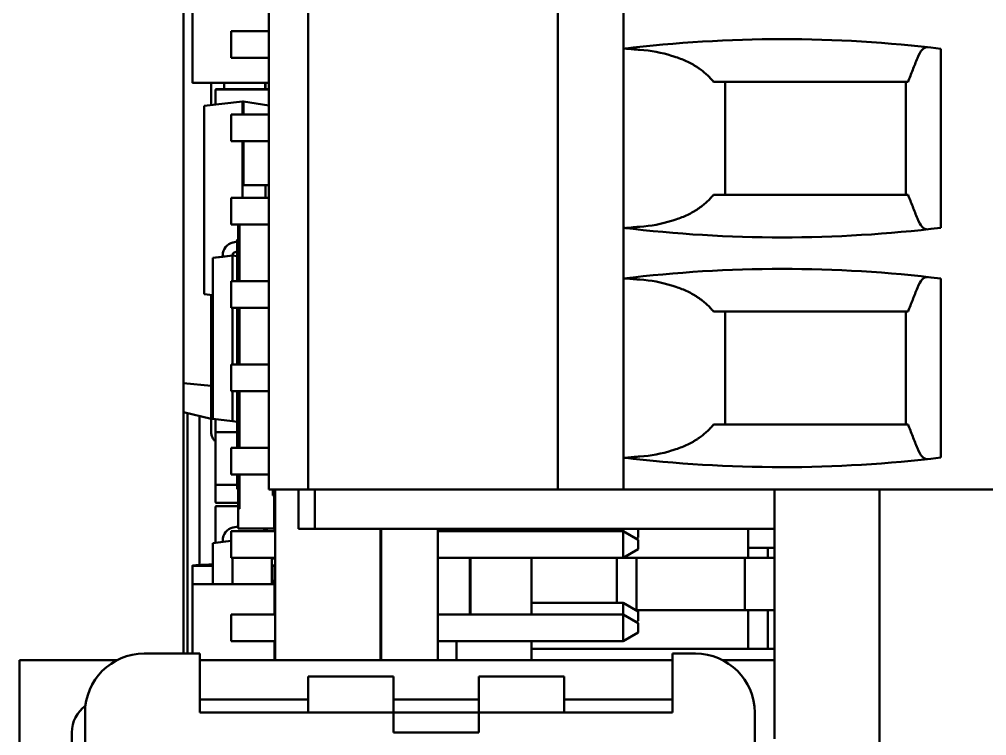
# Model space of a CAD drawing. Header units: millimetres. Extents: x 3137 to 5094, y 789 to 1822.
# Drawn here: x 3573.44 to 3588.18, y 1535.26 to 1546.17 of the extents above; entities that cross this region are included whole.
import ezdxf

# ---------------------------------------------------------------- set-up
doc = ezdxf.new("R2010")
doc.units = ezdxf.units.MM
doc.header["$LTSCALE"] = 1.8
doc.layers.add('외형선(ISO)', color=7, linetype='Continuous', lineweight=50)

msp = doc.modelspace()

# ---------------------------------------------------------------- linework, layer by layer
at = {"layer": '외형선(ISO)'}
for p, q in [((3577.242, 1539.011), (3577.242, 1553.211)), ((3577.842, 1539.011), (3577.842, 1553.211)), ((3581.642, 1539.011), (3581.642, 1553.211)), ((3582.642, 1553.211), (3582.642, 1539.011)), ((3575.942, 1553.011), (3575.942, 1536.511)), ((3576.077, 1546.451), (3576.077, 1545.211)), ((3577.242, 1545.995), (3576.668, 1545.995)), ((3576.668, 1545.995), (3577.242, 1545.995)), ((3576.668, 1545.995), (3576.668, 1545.588)), ((3576.668, 1545.995), (3576.668, 1545.995)), ((3576.668, 1545.995), (3577.242, 1545.995)), ((3577.242, 1545.995), (3576.668, 1545.995)), ((3576.668, 1545.995), (3576.668, 1545.995)), ((3576.668, 1545.995), (3576.668, 1545.995)), ((3587.477, 1545.724), (3587.477, 1542.997)), ((3577.242, 1545.588), (3576.668, 1545.588)), ((3577.242, 1545.206), (3576.082, 1545.206)), ((3576.363, 1545.206), (3576.363, 1544.867)), ((3576.563, 1545.206), (3576.563, 1545.107)), ((3577.188, 1545.206), (3577.188, 1545.107)), ((3577.19, 1545.107), (3577.19, 1545.206)), ((3584.192, 1543.501), (3584.192, 1545.221)), ((3586.942, 1543.501), (3586.942, 1545.221)), ((3576.427, 1545.091), (3576.427, 1545.09)), ((3576.427, 1544.874), (3576.427, 1545.09)), ((3577.242, 1545.107), (3576.443, 1545.107)), ((3576.443, 1545.107), (3576.443, 1545.107)), ((3577.242, 1545.107), (3576.443, 1545.107)), ((3576.443, 1545.106), (3577.242, 1545.106)), ((3576.443, 1545.106), (3576.443, 1545.106)), ((3576.259, 1544.856), (3576.843, 1544.92)), ((3576.843, 1544.92), (3576.259, 1544.856)), ((3576.856, 1544.92), (3576.843, 1544.92)), ((3576.843, 1544.92), (3576.843, 1544.725)), ((3576.843, 1544.92), (3576.856, 1544.92)), ((3576.843, 1544.92), (3576.843, 1544.92)), ((3576.856, 1544.92), (3577.242, 1544.861)), ((3576.856, 1544.92), (3576.856, 1544.725)), ((3576.856, 1544.92), (3576.856, 1544.92)), ((3577.242, 1544.861), (3576.856, 1544.92)), ((3576.259, 1541.984), (3576.259, 1544.856)), ((3576.259, 1544.856), (3576.259, 1544.856)), ((3577.242, 1544.725), (3576.668, 1544.725)), ((3576.668, 1544.725), (3577.242, 1544.725)), ((3576.668, 1544.725), (3576.668, 1544.318)), ((3576.668, 1544.725), (3576.668, 1544.725)), ((3576.668, 1544.725), (3577.242, 1544.725)), ((3577.242, 1544.725), (3576.668, 1544.725)), ((3576.668, 1544.725), (3576.668, 1544.725)), ((3576.668, 1544.725), (3576.668, 1544.725)), ((3577.242, 1544.318), (3576.668, 1544.318)), ((3576.843, 1544.318), (3576.843, 1543.645)), ((3576.856, 1544.318), (3576.856, 1543.645)), ((3576.856, 1543.645), (3576.843, 1543.645)), ((3576.843, 1543.455), (3576.843, 1543.645)), ((3576.993, 1543.645), (3576.856, 1543.645)), ((3577.242, 1543.645), (3577.189, 1543.645)), ((3577.189, 1543.455), (3577.189, 1543.645)), ((3577.242, 1543.455), (3576.668, 1543.455)), ((3576.668, 1543.455), (3577.242, 1543.455)), ((3576.668, 1543.455), (3576.668, 1543.048)), ((3576.668, 1543.455), (3576.668, 1543.455)), ((3576.668, 1543.455), (3577.242, 1543.455)), ((3577.242, 1543.455), (3576.668, 1543.455)), ((3576.668, 1543.455), (3576.668, 1543.455)), ((3576.668, 1543.455), (3576.668, 1543.455)), ((3577.242, 1543.048), (3576.668, 1543.048)), ((3576.774, 1543.048), (3576.774, 1542.818)), ((3576.794, 1542.818), (3576.794, 1543.048)), ((3576.759, 1542.819), (3576.774, 1542.819)), ((3576.759, 1542.818), (3576.759, 1542.819)), ((3576.794, 1542.818), (3576.759, 1542.818)), ((3576.759, 1542.818), (3576.759, 1542.185)), ((3576.774, 1542.818), (3576.794, 1542.818)), ((3576.794, 1542.185), (3576.794, 1542.818)), ((3576.696, 1542.775), (3576.759, 1542.789)), ((3576.696, 1542.775), (3576.759, 1542.789)), ((3576.696, 1542.775), (3576.759, 1542.789)), ((3576.696, 1542.775), (3576.759, 1542.789)), ((3576.696, 1542.775), (3576.759, 1542.789)), ((3576.696, 1542.775), (3576.759, 1542.789)), ((3576.696, 1542.775), (3576.759, 1542.789)), ((3576.696, 1542.775), (3576.759, 1542.789)), ((3576.389, 1542.538), (3576.689, 1542.575)), ((3576.389, 1542.539), (3576.539, 1542.557)), ((3576.389, 1542.538), (3576.389, 1542.539)), ((3576.389, 1540.086), (3576.389, 1542.538)), ((3576.539, 1542.579), (3576.539, 1542.58)), ((3576.539, 1542.58), (3576.539, 1542.58)), ((3576.539, 1542.58), (3576.539, 1542.58)), ((3576.539, 1542.58), (3576.539, 1542.58)), ((3576.539, 1542.58), (3576.539, 1542.58)), ((3576.539, 1542.579), (3576.539, 1542.579)), ((3576.539, 1542.557), (3576.539, 1542.579)), ((3576.539, 1542.579), (3576.539, 1542.579)), ((3576.539, 1542.557), (3576.689, 1542.575)), ((3576.689, 1542.575), (3576.689, 1542.579)), ((3576.759, 1542.567), (3576.689, 1542.576)), ((3576.689, 1542.575), (3576.689, 1542.575)), ((3576.759, 1542.566), (3576.689, 1542.575)), ((3576.689, 1542.575), (3576.689, 1542.185)), ((3576.728, 1542.628), (3576.759, 1542.635)), ((3587.477, 1542.224), (3587.477, 1539.497)), ((3577.242, 1542.185), (3576.668, 1542.185)), ((3576.668, 1542.185), (3577.242, 1542.185)), ((3576.668, 1542.185), (3576.668, 1541.778)), ((3576.668, 1542.185), (3576.668, 1542.185)), ((3576.668, 1542.185), (3577.242, 1542.185)), ((3577.242, 1542.185), (3576.668, 1542.185)), ((3576.668, 1542.185), (3576.668, 1542.185)), ((3576.668, 1542.185), (3576.668, 1542.185)), ((3576.259, 1541.984), (3576.389, 1541.97)), ((3576.363, 1541.973), (3576.363, 1540.589)), ((3577.242, 1541.778), (3576.668, 1541.778)), ((3576.689, 1541.778), (3576.689, 1540.915)), ((3576.759, 1541.778), (3576.759, 1540.915)), ((3576.794, 1540.915), (3576.794, 1541.778)), ((3584.192, 1540.001), (3584.192, 1541.721)), ((3586.942, 1540.001), (3586.942, 1541.721)), ((3577.242, 1540.915), (3576.668, 1540.915)), ((3576.668, 1540.915), (3577.242, 1540.915)), ((3576.668, 1540.915), (3576.668, 1540.508)), ((3576.668, 1540.915), (3576.668, 1540.915)), ((3576.668, 1540.915), (3577.242, 1540.915)), ((3577.242, 1540.915), (3576.668, 1540.915)), ((3576.668, 1540.915), (3576.668, 1540.915)), ((3576.668, 1540.915), (3576.668, 1540.915)), ((3576.363, 1540.589), (3575.942, 1540.631)), ((3576.363, 1540.589), (3576.363, 1540.089)), ((3576.389, 1540.589), (3576.363, 1540.589)), ((3577.242, 1540.508), (3576.668, 1540.508)), ((3576.689, 1540.508), (3576.689, 1540.049)), ((3576.759, 1540.508), (3576.759, 1539.645)), ((3576.794, 1539.645), (3576.794, 1540.508)), ((3576.363, 1540.089), (3575.942, 1540.19)), ((3576.005, 1540.175), (3576.005, 1536.511)), ((3576.185, 1537.859), (3576.185, 1540.132)), ((3576.363, 1540.089), (3576.389, 1540.089)), ((3576.363, 1539.888), (3576.363, 1540.089)), ((3576.689, 1540.049), (3576.389, 1540.086)), ((3576.427, 1539.868), (3576.427, 1540.081)), ((3576.689, 1540.049), (3576.759, 1540.04)), ((3576.427, 1539.868), (3576.427, 1539.867)), ((3576.427, 1539.099), (3576.427, 1539.867)), ((3576.759, 1539.884), (3576.443, 1539.884)), ((3576.443, 1539.884), (3576.443, 1539.884)), ((3576.759, 1539.884), (3576.443, 1539.884)), ((3576.443, 1539.883), (3576.759, 1539.883)), ((3576.443, 1539.883), (3576.443, 1539.883)), ((3577.242, 1539.645), (3576.668, 1539.645)), ((3576.668, 1539.645), (3577.242, 1539.645)), ((3576.668, 1539.645), (3576.668, 1539.238)), ((3576.668, 1539.645), (3576.668, 1539.645)), ((3576.668, 1539.645), (3577.242, 1539.645)), ((3577.242, 1539.645), (3576.668, 1539.645)), ((3576.668, 1539.645), (3576.668, 1539.645)), ((3576.668, 1539.645), (3576.668, 1539.645)), ((3577.242, 1539.238), (3576.668, 1539.238)), ((3576.759, 1539.238), (3576.759, 1539.018)), ((3576.794, 1539.018), (3576.794, 1539.238)), ((3576.427, 1538.822), (3576.427, 1539.099)), ((3576.443, 1539.083), (3576.759, 1539.083)), ((3576.759, 1539.018), (3576.794, 1539.018)), ((3576.774, 1538.718), (3576.774, 1539.018)), ((3576.794, 1538.718), (3576.794, 1539.018)), ((3577.242, 1539.011), (3577.542, 1539.011)), ((3577.304, 1539.011), (3577.304, 1538.918)), ((3577.327, 1539.011), (3577.327, 1538.822)), ((3577.339, 1536.411), (3577.339, 1539.011)), ((3577.542, 1539.011), (3577.842, 1539.011)), ((3577.692, 1538.411), (3577.692, 1539.011)), ((3577.842, 1539.011), (3581.642, 1539.011)), ((3577.942, 1538.411), (3577.942, 1539.011)), ((3581.642, 1539.011), (3582.142, 1539.011)), ((3582.142, 1539.011), (3582.342, 1539.011)), ((3582.342, 1539.011), (3582.642, 1539.011)), ((3582.642, 1539.011), (3588.342, 1539.011)), ((3584.942, 1539.011), (3584.942, 1538.411)), ((3586.542, 1539.011), (3586.542, 1522.011)), ((3577.324, 1538.919), (3577.304, 1538.919)), ((3577.324, 1538.918), (3577.304, 1538.918)), ((3577.324, 1538.919), (3577.324, 1538.918)), ((3577.324, 1538.918), (3577.324, 1538.418)), ((3576.427, 1538.741), (3576.427, 1538.741)), ((3576.427, 1538.2), (3576.427, 1538.741)), ((3576.774, 1538.806), (3576.443, 1538.806)), ((3576.774, 1538.757), (3576.443, 1538.757)), ((3576.443, 1538.757), (3576.774, 1538.757)), ((3576.443, 1538.757), (3576.443, 1538.757)), ((3576.774, 1538.757), (3576.443, 1538.757)), ((3576.443, 1538.757), (3576.443, 1538.757)), ((3576.774, 1538.718), (3576.794, 1538.718)), ((3576.774, 1538.718), (3576.774, 1538.418)), ((3576.774, 1538.718), (3576.794, 1538.718)), ((3576.774, 1538.718), (3576.774, 1538.718)), ((3577.324, 1538.811), (3577.339, 1538.808)), ((3577.324, 1538.811), (3577.339, 1538.809)), ((3577.324, 1538.811), (3577.339, 1538.808)), ((3577.324, 1538.81), (3577.339, 1538.808)), ((3577.324, 1538.81), (3577.339, 1538.808)), ((3577.324, 1538.81), (3577.339, 1538.808)), ((3577.324, 1538.81), (3577.339, 1538.808)), ((3577.324, 1538.81), (3577.339, 1538.808)), ((3577.324, 1538.699), (3577.339, 1538.808)), ((3577.327, 1538.721), (3577.327, 1538.375)), ((3577.339, 1538.808), (3577.339, 1538.808)), ((3577.339, 1538.808), (3577.339, 1538.808)), ((3577.339, 1538.808), (3577.339, 1538.808)), ((3577.339, 1538.554), (3577.327, 1538.554)), ((3577.327, 1538.554), (3577.339, 1538.554)), ((3577.327, 1538.554), (3577.339, 1538.554)), ((3577.339, 1538.554), (3577.327, 1538.554)), ((3577.339, 1538.375), (3576.668, 1538.375)), ((3576.668, 1538.375), (3577.339, 1538.375)), ((3576.668, 1538.375), (3576.668, 1537.968)), ((3576.668, 1538.375), (3576.668, 1538.375)), ((3576.668, 1538.375), (3577.339, 1538.375)), ((3577.339, 1538.375), (3576.668, 1538.375)), ((3576.668, 1538.375), (3576.668, 1538.375)), ((3576.668, 1538.375), (3576.668, 1538.375)), ((3576.696, 1538.431), (3576.774, 1538.449)), ((3576.696, 1538.431), (3576.774, 1538.449)), ((3576.696, 1538.431), (3576.774, 1538.449)), ((3576.696, 1538.431), (3576.774, 1538.449)), ((3576.696, 1538.431), (3576.774, 1538.449)), ((3576.696, 1538.431), (3576.774, 1538.449)), ((3576.696, 1538.432), (3576.774, 1538.449)), ((3576.696, 1538.432), (3576.774, 1538.449)), ((3576.774, 1538.418), (3577.324, 1538.418)), ((3577.133, 1538.375), (3577.147, 1538.378)), ((3577.692, 1538.411), (3577.942, 1538.411)), ((3577.942, 1538.411), (3578.042, 1538.411)), ((3578.042, 1538.411), (3584.942, 1538.411)), ((3578.942, 1536.411), (3578.942, 1538.411)), ((3578.954, 1538.375), (3578.942, 1538.375)), ((3578.942, 1538.375), (3578.954, 1538.375)), ((3578.942, 1538.375), (3578.954, 1538.375)), ((3578.954, 1538.375), (3578.942, 1538.375)), ((3578.954, 1538.411), (3578.954, 1536.411)), ((3579.817, 1538.411), (3579.817, 1536.411)), ((3579.817, 1538.377), (3579.998, 1538.377)), ((3579.998, 1538.377), (3579.817, 1538.377)), ((3579.817, 1538.375), (3582.637, 1538.375)), ((3582.637, 1538.375), (3579.817, 1538.375)), ((3579.817, 1538.375), (3582.637, 1538.375)), ((3582.637, 1538.375), (3579.817, 1538.375)), ((3580.1, 1538.411), (3580.1, 1538.377)), ((3580.1, 1538.377), (3580.313, 1538.377)), ((3580.313, 1538.377), (3580.303, 1538.377)), ((3580.303, 1538.375), (3580.303, 1538.377)), ((3580.313, 1538.375), (3580.313, 1538.377)), ((3581.243, 1538.411), (3581.243, 1538.375)), ((3582.637, 1538.411), (3582.637, 1538.375)), ((3582.637, 1538.375), (3582.637, 1537.968)), ((3582.637, 1538.375), (3582.865, 1538.243)), ((3582.865, 1538.243), (3582.637, 1538.375)), ((3582.637, 1538.375), (3582.637, 1538.375)), ((3582.637, 1538.375), (3582.865, 1538.243)), ((3582.637, 1538.375), (3582.637, 1538.375)), ((3582.637, 1538.375), (3582.637, 1538.375)), ((3582.865, 1538.243), (3582.637, 1538.375)), ((3582.865, 1538.411), (3582.865, 1538.28)), ((3584.542, 1538.411), (3584.542, 1537.971)), ((3584.942, 1536.411), (3584.942, 1538.411)), ((3576.389, 1538.195), (3576.668, 1538.229)), ((3576.539, 1538.236), (3576.539, 1538.236)), ((3576.539, 1538.213), (3576.539, 1538.236)), ((3576.539, 1538.236), (3576.539, 1538.236)), ((3576.539, 1538.236), (3576.539, 1538.236)), ((3576.539, 1538.236), (3576.539, 1538.236)), ((3576.539, 1538.236), (3576.539, 1538.236)), ((3576.539, 1538.236), (3576.539, 1538.236)), ((3576.539, 1538.236), (3576.539, 1538.236)), ((3576.539, 1538.213), (3576.668, 1538.229)), ((3582.865, 1538.28), (3582.834, 1538.261)), ((3582.865, 1538.243), (3582.865, 1538.243)), ((3582.865, 1538.243), (3582.865, 1538.243)), ((3582.865, 1538.243), (3582.865, 1538.1)), ((3582.865, 1538.243), (3582.865, 1538.243)), ((3576.389, 1538.195), (3576.539, 1538.214)), ((3576.389, 1537.566), (3576.389, 1538.195)), ((3576.389, 1538.195), (3576.389, 1538.195)), ((3582.865, 1538.1), (3582.637, 1537.968)), ((3584.542, 1538.121), (3584.942, 1538.121)), ((3584.842, 1537.971), (3584.842, 1538.121)), ((3577.339, 1537.968), (3576.668, 1537.968)), ((3576.689, 1537.968), (3576.689, 1537.566)), ((3577.289, 1537.566), (3577.289, 1537.968)), ((3577.289, 1537.957), (3577.311, 1537.957)), ((3578.954, 1537.968), (3578.942, 1537.968)), ((3582.637, 1537.968), (3579.817, 1537.968)), ((3580.303, 1537.105), (3580.303, 1537.968)), ((3580.313, 1537.105), (3580.313, 1537.968)), ((3581.243, 1537.968), (3581.243, 1537.105)), ((3582.542, 1537.968), (3582.542, 1537.284)), ((3582.842, 1537.971), (3582.641, 1537.971)), ((3582.842, 1537.971), (3583.592, 1537.971)), ((3582.842, 1537.971), (3582.842, 1537.171)), ((3584.492, 1537.971), (3583.592, 1537.971)), ((3584.492, 1537.971), (3584.492, 1537.171)), ((3584.492, 1537.971), (3584.942, 1537.971)), ((3576.077, 1537.846), (3576.077, 1537.846)), ((3576.077, 1537.846), (3576.077, 1537.561)), ((3576.082, 1537.846), (3576.389, 1537.846)), ((3577.289, 1537.846), (3577.322, 1537.846)), ((3577.327, 1537.846), (3577.327, 1537.846)), ((3577.327, 1537.561), (3577.327, 1537.846)), ((3576.077, 1537.561), (3576.077, 1536.511)), ((3577.322, 1537.566), (3576.082, 1537.566)), ((3576.082, 1537.566), (3576.082, 1537.566)), ((3576.082, 1537.566), (3577.322, 1537.566)), ((3577.289, 1537.633), (3577.29, 1537.633)), ((3577.29, 1537.566), (3577.29, 1537.633)), ((3577.29, 1537.633), (3577.29, 1537.633)), ((3577.322, 1537.566), (3577.322, 1537.566)), ((3577.327, 1537.105), (3577.327, 1537.561)), ((3577.339, 1537.284), (3577.327, 1537.284)), ((3577.327, 1537.284), (3577.339, 1537.284)), ((3577.327, 1537.284), (3577.339, 1537.284)), ((3577.339, 1537.284), (3577.327, 1537.284)), ((3578.954, 1537.284), (3578.942, 1537.284)), ((3578.942, 1537.284), (3578.954, 1537.284)), ((3578.942, 1537.284), (3578.954, 1537.284)), ((3578.954, 1537.284), (3578.942, 1537.284)), ((3581.243, 1537.284), (3582.637, 1537.284)), ((3582.637, 1537.284), (3581.243, 1537.284)), ((3581.243, 1537.284), (3582.637, 1537.284)), ((3582.637, 1537.284), (3581.243, 1537.284)), ((3582.637, 1537.284), (3582.637, 1537.105)), ((3582.637, 1537.284), (3582.637, 1537.284)), ((3582.637, 1537.284), (3582.865, 1537.152)), ((3582.637, 1537.284), (3582.637, 1537.284)), ((3582.637, 1537.284), (3582.865, 1537.152)), ((3582.865, 1537.152), (3582.637, 1537.284)), ((3582.865, 1537.152), (3582.637, 1537.284)), ((3582.637, 1537.284), (3582.637, 1537.284)), ((3577.339, 1537.105), (3576.668, 1537.105)), ((3576.668, 1537.105), (3576.668, 1536.698)), ((3576.668, 1537.105), (3576.668, 1537.105)), ((3576.668, 1537.105), (3577.339, 1537.105)), ((3576.668, 1537.105), (3576.668, 1537.105)), ((3576.668, 1537.105), (3577.339, 1537.105)), ((3577.339, 1537.105), (3576.668, 1537.105)), ((3576.668, 1537.105), (3576.668, 1537.105)), ((3578.954, 1537.105), (3578.942, 1537.105)), ((3578.942, 1537.105), (3578.954, 1537.105)), ((3578.942, 1537.105), (3578.954, 1537.105)), ((3578.954, 1537.105), (3578.942, 1537.105)), ((3579.817, 1537.105), (3582.637, 1537.105)), ((3582.637, 1537.105), (3579.817, 1537.105)), ((3579.817, 1537.105), (3582.637, 1537.105)), ((3582.637, 1537.105), (3579.817, 1537.105)), ((3582.637, 1537.105), (3582.637, 1536.698)), ((3582.637, 1537.105), (3582.865, 1536.973)), ((3582.637, 1537.105), (3582.637, 1537.105)), ((3582.865, 1536.973), (3582.637, 1537.105)), ((3582.637, 1537.105), (3582.637, 1537.105)), ((3582.637, 1537.105), (3582.865, 1536.973)), ((3582.637, 1537.105), (3582.637, 1537.105)), ((3582.865, 1536.973), (3582.637, 1537.105)), ((3582.834, 1537.171), (3582.842, 1537.171)), ((3582.842, 1537.171), (3583.592, 1537.171)), ((3582.865, 1537.152), (3582.865, 1537.152)), ((3582.865, 1537.152), (3582.865, 1537.152)), ((3582.865, 1537.152), (3582.865, 1537.152)), ((3582.865, 1537.152), (3582.865, 1537.01)), ((3584.492, 1537.171), (3583.592, 1537.171)), ((3584.942, 1537.171), (3584.492, 1537.171)), ((3584.542, 1537.171), (3584.542, 1536.581)), ((3584.842, 1536.606), (3584.842, 1537.171)), ((3582.865, 1537.01), (3582.834, 1536.991)), ((3582.865, 1536.973), (3582.865, 1536.973)), ((3582.865, 1536.973), (3582.865, 1536.973)), ((3582.865, 1536.973), (3582.865, 1536.973)), ((3582.865, 1536.973), (3582.865, 1536.83)), ((3582.865, 1536.83), (3582.637, 1536.698)), ((3577.339, 1536.698), (3576.668, 1536.698)), ((3577.327, 1536.411), (3577.327, 1536.698)), ((3578.954, 1536.698), (3578.942, 1536.698)), ((3582.637, 1536.698), (3579.817, 1536.698)), ((3580.1, 1536.698), (3580.1, 1536.411)), ((3581.243, 1536.698), (3581.243, 1536.411)), ((3576.192, 1536.511), (3575.342, 1536.511)), ((3576.192, 1536.511), (3576.192, 1535.611)), ((3578.954, 1536.581), (3578.942, 1536.581)), ((3584.942, 1536.581), (3581.243, 1536.581)), ((3583.742, 1536.511), (3583.392, 1536.511)), ((3583.392, 1536.511), (3583.392, 1535.611)), ((3573.442, 1536.411), (3574.929, 1536.411)), ((3573.442, 1533.136), (3573.442, 1536.411)), ((3576.192, 1536.411), (3576.992, 1536.411)), ((3576.992, 1536.411), (3582.792, 1536.411)), ((3582.792, 1536.411), (3583.392, 1536.411)), ((3584.154, 1536.411), (3584.942, 1536.411)), ((3584.942, 1535.211), (3584.942, 1536.411)), ((3577.842, 1536.161), (3579.142, 1536.161)), ((3577.842, 1535.611), (3577.842, 1536.161)), ((3579.142, 1536.161), (3579.142, 1535.611)), ((3580.442, 1535.611), (3580.442, 1536.161)), ((3580.442, 1536.161), (3581.742, 1536.161)), ((3581.742, 1536.161), (3581.742, 1535.611)), ((3576.992, 1535.811), (3576.192, 1535.811)), ((3576.992, 1535.811), (3577.842, 1535.811)), ((3579.142, 1535.811), (3580.442, 1535.811)), ((3581.742, 1535.811), (3582.792, 1535.811)), ((3583.392, 1535.811), (3582.792, 1535.811)), ((3574.442, 1533.461), (3574.442, 1535.611)), ((3576.192, 1535.611), (3579.142, 1535.611)), ((3579.142, 1535.611), (3580.442, 1535.611)), ((3579.142, 1535.611), (3579.142, 1535.311)), ((3580.442, 1535.611), (3583.392, 1535.611)), ((3580.442, 1535.311), (3580.442, 1535.611)), ((3584.642, 1535.611), (3584.642, 1534.411)), ((3574.242, 1535.311), (3574.242, 1534.811)), ((3579.142, 1535.311), (3580.442, 1535.311))]:
    msp.add_line(p, q, dxfattribs=at)
for centre, radius, start, end in [((3585.062, 1525.871), 20, 83.062, 96.9498), ((3576.443, 1545.091), 0.016, 90, 180), ((3576.443, 1545.09), 0.016, 90, 180), ((3585.062, 1562.851), 20, 263.0502, 276.938), ((3576.739, 1542.579), 0.2, 102.5361, 180), ((3576.739, 1542.579), 0.2, 102.5361, 180), ((3576.739, 1542.58), 0.2, 102.5361, 180), ((3576.739, 1542.579), 0.2, 102.5361, 180), ((3576.739, 1542.58), 0.2, 102.5361, 180), ((3576.739, 1542.58), 0.2, 102.5361, 180), ((3576.739, 1542.58), 0.2, 102.5361, 180), ((3576.739, 1542.58), 0.2, 102.5361, 180), ((3576.739, 1542.579), 0.05, 102.5361, 180), ((3585.062, 1522.371), 20, 83.062, 96.9498), ((3576.443, 1539.868), 0.016, 90, 180), ((3576.443, 1539.867), 0.016, 90, 180), ((3585.062, 1559.351), 20, 263.0502, 276.938), ((3576.443, 1539.099), 0.016, 180, 270), ((3576.443, 1538.822), 0.016, 180, 270), ((3577.311, 1538.822), 0.016, 323.5536, 0), ((3576.443, 1538.741), 0.016, 90, 180), ((3576.443, 1538.741), 0.016, 90, 180), ((3576.739, 1538.236), 0.2, 102.5361, 180), ((3576.739, 1538.236), 0.2, 102.5361, 180), ((3576.739, 1538.236), 0.2, 102.5361, 180), ((3576.739, 1538.236), 0.2, 102.5361, 180), ((3576.739, 1538.236), 0.2, 102.5361, 180), ((3576.739, 1538.236), 0.2, 102.5361, 180), ((3576.739, 1538.236), 0.2, 102.5361, 180), ((3576.739, 1538.236), 0.2, 102.5361, 180), ((3577.104, 1538.573), 0.2, 282.5361, 309.1219), ((3577.311, 1537.973), 0.016, 270, 341.7027), ((3575.342, 1535.611), 0.9, 90, 180), ((3583.742, 1535.611), 0.9, 0, 90), ((3584.792, 1536.606), 0.05, 330, 0), ((3574.742, 1535.311), 0.5, 126.0029, 180)]:
    msp.add_arc(centre, radius, start, end, dxfattribs=at)
for centre, major_axis, ratio, start_param, end_param in [((3587.274, 1544.741), (-0.008, 1.007), 0.265469, 6.251531, 6.862917), ((3582.481, 1544.599), (-1.662, -0.285), 0.648616, 4.035739, 4.353534), ((3575.813, 1525.871), (-22.877, 0), 0.914642, 4.372426, 4.375396), ((3582.481, 1544.122), (-1.662, 0.285), 0.648616, 1.929651, 2.247447), ((3575.813, 1562.851), (-22.877, 0), 0.914642, 1.907789, 1.910759), ((3587.274, 1543.98), (-0.008, -1.007), 0.265469, 5.703454, 6.31484), ((3582.481, 1541.099), (-1.662, -0.285), 0.648616, 4.035739, 4.353534), ((3587.274, 1541.241), (-0.008, 1.007), 0.265469, 6.251531, 6.862917), ((3575.813, 1522.371), (-22.877, 0), 0.914642, 4.372426, 4.375396), ((3582.481, 1540.622), (-1.662, 0.285), 0.648616, 1.929651, 2.247447), ((3575.813, 1559.351), (-22.877, 0), 0.914642, 1.907789, 1.910759), ((3587.274, 1540.48), (-0.008, -1.007), 0.265469, 5.703454, 6.31484), ((3579.998, 1538.377), (0.102, 0), 0.00019, 4.712389, 6.283185), ((3579.998, 1538.377), (0.305, 0), 0.00019, 4.712389, 6.283185), ((3331.163, 1286.765), (246.159, 251.087), 0.000131, 0.000149, 0.00164)]:
    msp.add_ellipse(centre, major_axis=major_axis, ratio=ratio, start_param=start_param, end_param=end_param, dxfattribs=at)
for points, knots in [([(3582.892, 1545.708), (3582.878, 1545.709), (3582.864, 1545.71), (3582.851, 1545.712), (3582.845, 1545.712), (3582.839, 1545.713), (3582.832, 1545.713), (3582.826, 1545.714), (3582.82, 1545.714), (3582.814, 1545.715), (3582.802, 1545.716), (3582.791, 1545.717), (3582.78, 1545.719), (3582.769, 1545.72), (3582.758, 1545.721), (3582.748, 1545.722), (3582.739, 1545.723), (3582.729, 1545.724), (3582.721, 1545.725), (3582.716, 1545.725), (3582.712, 1545.725), (3582.708, 1545.726), (3582.704, 1545.726), (3582.701, 1545.726), (3582.697, 1545.726), (3582.69, 1545.727), (3582.683, 1545.727), (3582.677, 1545.727), (3582.671, 1545.727), (3582.666, 1545.727), (3582.662, 1545.726)], [0.125716, 0.125716, 0.125716, 0.125716, 0.1735105, 0.1735105, 0.1735105, 0.1972868, 0.1972868, 0.1972868, 0.2211022, 0.2211022, 0.2211022, 0.2689459, 0.2689459, 0.2689459, 0.3168849, 0.3168849, 0.3168849, 0.3646899, 0.3646899, 0.3646899, 0.3884782, 0.3884782, 0.3884782, 0.4122764, 0.4122764, 0.4122764, 0.46011, 0.46011, 0.46011, 0.5080516, 0.5080516, 0.5080516, 0.5080516]), ([(3583.442, 1545.597), (3583.474, 1545.587), (3583.505, 1545.576), (3583.535, 1545.564), (3583.565, 1545.552), (3583.594, 1545.539), (3583.622, 1545.525), (3583.651, 1545.512), (3583.678, 1545.497), (3583.704, 1545.483), (3583.717, 1545.475), (3583.729, 1545.468), (3583.742, 1545.46), (3583.754, 1545.452), (3583.766, 1545.444), (3583.778, 1545.436), (3583.802, 1545.42), (3583.825, 1545.404), (3583.847, 1545.386), (3583.869, 1545.369), (3583.889, 1545.352), (3583.909, 1545.334), (3583.929, 1545.316), (3583.948, 1545.297), (3583.965, 1545.278), (3583.983, 1545.259), (3583.999, 1545.24), (3584.015, 1545.221)], [0.1451984, 0.1451984, 0.1451984, 0.1451984, 0.2603351, 0.2603351, 0.2603351, 0.3755929, 0.3755929, 0.3755929, 0.4905301, 0.4905301, 0.4905301, 0.5477255, 0.5477255, 0.5477255, 0.6048945, 0.6048945, 0.6048945, 0.7195328, 0.7195328, 0.7195328, 0.8344442, 0.8344442, 0.8344442, 0.9494087, 0.9494087, 0.9494087, 1.0641462, 1.0641462, 1.0641462, 1.0641462]), ([(3587.121, 1545.582), (3587.109, 1545.552), (3587.097, 1545.522), (3587.085, 1545.492), (3587.073, 1545.462), (3587.061, 1545.432), (3587.049, 1545.402), (3587.038, 1545.371), (3587.026, 1545.341), (3587.014, 1545.311), (3587.002, 1545.281), (3586.99, 1545.251), (3586.978, 1545.221)], [27.3487746, 27.3487746, 27.3487746, 27.3487746, 27.5141397, 27.5141397, 27.5141397, 27.6795053, 27.6795053, 27.6795053, 27.8448716, 27.8448716, 27.8448716, 28.0102384, 28.0102384, 28.0102384, 28.0102384]), ([(3576.077, 1545.211), (3576.077, 1545.211), (3576.077, 1545.211), (3576.077, 1545.211), (3576.077, 1545.209), (3576.079, 1545.206), (3576.082, 1545.206)], [-0.0000046349, -0.0000046349, -0.0000046349, -0.0000046349, 0.0000103556, 0.0000103556, 0.0000103556, 0.0009547571, 0.0009547571, 0.0009547571, 0.0009547571]), ([(3584.015, 1543.501), (3583.999, 1543.481), (3583.983, 1543.462), (3583.965, 1543.443), (3583.948, 1543.424), (3583.929, 1543.406), (3583.909, 1543.388), (3583.889, 1543.37), (3583.869, 1543.352), (3583.847, 1543.335), (3583.825, 1543.318), (3583.802, 1543.301), (3583.778, 1543.285), (3583.766, 1543.277), (3583.754, 1543.269), (3583.742, 1543.261), (3583.729, 1543.254), (3583.717, 1543.246), (3583.704, 1543.239), (3583.678, 1543.224), (3583.651, 1543.21), (3583.622, 1543.196), (3583.594, 1543.182), (3583.565, 1543.17), (3583.535, 1543.157), (3583.505, 1543.145), (3583.474, 1543.134), (3583.442, 1543.124)], [0.5896293, 0.5896293, 0.5896293, 0.5896293, 0.7043669, 0.7043669, 0.7043669, 0.8193314, 0.8193314, 0.8193314, 0.9342428, 0.9342428, 0.9342428, 1.048881, 1.048881, 1.048881, 1.1060499, 1.1060499, 1.1060499, 1.1632454, 1.1632454, 1.1632454, 1.2781827, 1.2781827, 1.2781827, 1.3934405, 1.3934405, 1.3934405, 1.5085772, 1.5085772, 1.5085772, 1.5085772]), ([(3586.978, 1543.501), (3586.99, 1543.47), (3587.002, 1543.44), (3587.014, 1543.41), (3587.026, 1543.38), (3587.038, 1543.35), (3587.049, 1543.32), (3587.061, 1543.289), (3587.073, 1543.259), (3587.085, 1543.229), (3587.097, 1543.199), (3587.109, 1543.169), (3587.121, 1543.139)], [11.3358505, 11.3358505, 11.3358505, 11.3358505, 11.5012174, 11.5012174, 11.5012174, 11.6665836, 11.6665836, 11.6665836, 11.8319493, 11.8319493, 11.8319493, 11.9973143, 11.9973143, 11.9973143, 11.9973143]), ([(3582.662, 1542.995), (3582.666, 1542.995), (3582.671, 1542.994), (3582.677, 1542.994), (3582.683, 1542.994), (3582.69, 1542.994), (3582.697, 1542.995), (3582.701, 1542.995), (3582.704, 1542.995), (3582.708, 1542.996), (3582.712, 1542.996), (3582.716, 1542.996), (3582.721, 1542.997), (3582.729, 1542.997), (3582.739, 1542.998), (3582.748, 1542.999), (3582.758, 1543), (3582.769, 1543.001), (3582.78, 1543.003), (3582.791, 1543.004), (3582.802, 1543.005), (3582.814, 1543.006), (3582.82, 1543.007), (3582.826, 1543.007), (3582.832, 1543.008), (3582.839, 1543.009), (3582.845, 1543.009), (3582.851, 1543.01), (3582.864, 1543.011), (3582.878, 1543.012), (3582.892, 1543.013)], [0.0672172, 0.0672172, 0.0672172, 0.0672172, 0.1151588, 0.1151588, 0.1151588, 0.1629924, 0.1629924, 0.1629924, 0.1867906, 0.1867906, 0.1867906, 0.2105789, 0.2105789, 0.2105789, 0.2583839, 0.2583839, 0.2583839, 0.3063229, 0.3063229, 0.3063229, 0.3541665, 0.3541665, 0.3541665, 0.377982, 0.377982, 0.377982, 0.4017583, 0.4017583, 0.4017583, 0.4495528, 0.4495528, 0.4495528, 0.4495528]), ([(3582.892, 1542.208), (3582.878, 1542.209), (3582.864, 1542.21), (3582.851, 1542.212), (3582.845, 1542.212), (3582.839, 1542.213), (3582.832, 1542.213), (3582.826, 1542.214), (3582.82, 1542.214), (3582.814, 1542.215), (3582.802, 1542.216), (3582.791, 1542.217), (3582.78, 1542.219), (3582.769, 1542.22), (3582.758, 1542.221), (3582.748, 1542.222), (3582.739, 1542.223), (3582.729, 1542.224), (3582.721, 1542.225), (3582.716, 1542.225), (3582.712, 1542.225), (3582.708, 1542.226), (3582.704, 1542.226), (3582.701, 1542.226), (3582.697, 1542.226), (3582.69, 1542.227), (3582.683, 1542.227), (3582.677, 1542.227), (3582.671, 1542.227), (3582.666, 1542.227), (3582.662, 1542.226)], [0.125716, 0.125716, 0.125716, 0.125716, 0.1735105, 0.1735105, 0.1735105, 0.1972868, 0.1972868, 0.1972868, 0.2211022, 0.2211022, 0.2211022, 0.2689459, 0.2689459, 0.2689459, 0.3168849, 0.3168849, 0.3168849, 0.3646899, 0.3646899, 0.3646899, 0.3884782, 0.3884782, 0.3884782, 0.4122764, 0.4122764, 0.4122764, 0.46011, 0.46011, 0.46011, 0.5080516, 0.5080516, 0.5080516, 0.5080516]), ([(3583.442, 1542.097), (3583.474, 1542.087), (3583.505, 1542.076), (3583.535, 1542.064), (3583.565, 1542.052), (3583.594, 1542.039), (3583.622, 1542.025), (3583.651, 1542.012), (3583.678, 1541.997), (3583.704, 1541.983), (3583.717, 1541.975), (3583.729, 1541.968), (3583.742, 1541.96), (3583.754, 1541.952), (3583.766, 1541.944), (3583.778, 1541.936), (3583.802, 1541.92), (3583.825, 1541.904), (3583.847, 1541.886), (3583.869, 1541.869), (3583.889, 1541.852), (3583.909, 1541.834), (3583.929, 1541.816), (3583.948, 1541.797), (3583.965, 1541.778), (3583.983, 1541.759), (3583.999, 1541.74), (3584.015, 1541.721)], [0.1451984, 0.1451984, 0.1451984, 0.1451984, 0.2603351, 0.2603351, 0.2603351, 0.3755929, 0.3755929, 0.3755929, 0.4905301, 0.4905301, 0.4905301, 0.5477255, 0.5477255, 0.5477255, 0.6048945, 0.6048945, 0.6048945, 0.7195328, 0.7195328, 0.7195328, 0.8344442, 0.8344442, 0.8344442, 0.9494087, 0.9494087, 0.9494087, 1.0641462, 1.0641462, 1.0641462, 1.0641462]), ([(3587.121, 1542.082), (3587.109, 1542.052), (3587.097, 1542.022), (3587.085, 1541.992), (3587.073, 1541.962), (3587.061, 1541.932), (3587.049, 1541.902), (3587.038, 1541.871), (3587.026, 1541.841), (3587.014, 1541.811), (3587.002, 1541.781), (3586.99, 1541.751), (3586.978, 1541.721)], [27.3487746, 27.3487746, 27.3487746, 27.3487746, 27.5141397, 27.5141397, 27.5141397, 27.6795053, 27.6795053, 27.6795053, 27.8448716, 27.8448716, 27.8448716, 28.0102384, 28.0102384, 28.0102384, 28.0102384]), ([(3584.015, 1540.001), (3583.999, 1539.981), (3583.983, 1539.962), (3583.965, 1539.943), (3583.948, 1539.924), (3583.929, 1539.906), (3583.909, 1539.888), (3583.889, 1539.87), (3583.869, 1539.852), (3583.847, 1539.835), (3583.825, 1539.818), (3583.802, 1539.801), (3583.778, 1539.785), (3583.766, 1539.777), (3583.754, 1539.769), (3583.742, 1539.761), (3583.729, 1539.754), (3583.717, 1539.746), (3583.704, 1539.739), (3583.678, 1539.724), (3583.651, 1539.71), (3583.622, 1539.696), (3583.594, 1539.682), (3583.565, 1539.67), (3583.535, 1539.657), (3583.505, 1539.645), (3583.474, 1539.634), (3583.442, 1539.624)], [0.5896293, 0.5896293, 0.5896293, 0.5896293, 0.7043669, 0.7043669, 0.7043669, 0.8193314, 0.8193314, 0.8193314, 0.9342428, 0.9342428, 0.9342428, 1.048881, 1.048881, 1.048881, 1.1060499, 1.1060499, 1.1060499, 1.1632454, 1.1632454, 1.1632454, 1.2781827, 1.2781827, 1.2781827, 1.3934405, 1.3934405, 1.3934405, 1.5085772, 1.5085772, 1.5085772, 1.5085772]), ([(3586.978, 1540.001), (3586.99, 1539.97), (3587.002, 1539.94), (3587.014, 1539.91), (3587.026, 1539.88), (3587.038, 1539.85), (3587.049, 1539.82), (3587.061, 1539.789), (3587.073, 1539.759), (3587.085, 1539.729), (3587.097, 1539.699), (3587.109, 1539.669), (3587.121, 1539.639)], [11.3358505, 11.3358505, 11.3358505, 11.3358505, 11.5012174, 11.5012174, 11.5012174, 11.6665836, 11.6665836, 11.6665836, 11.8319493, 11.8319493, 11.8319493, 11.9973143, 11.9973143, 11.9973143, 11.9973143]), ([(3576.427, 1539.742), (3576.425, 1539.744), (3576.423, 1539.745), (3576.409, 1539.759), (3576.399, 1539.773), (3576.381, 1539.804), (3576.374, 1539.82), (3576.365, 1539.853), (3576.363, 1539.871), (3576.363, 1539.888)], [5.4632099, 5.4632099, 5.4632099, 5.4632099, 5.4989384, 5.4989384, 5.760354, 5.760354, 6.0217697, 6.0217697, 6.2831853, 6.2831853, 6.2831853, 6.2831853]), ([(3582.662, 1539.495), (3582.666, 1539.495), (3582.671, 1539.494), (3582.677, 1539.494), (3582.683, 1539.494), (3582.69, 1539.494), (3582.697, 1539.495), (3582.701, 1539.495), (3582.704, 1539.495), (3582.708, 1539.496), (3582.712, 1539.496), (3582.716, 1539.496), (3582.721, 1539.497), (3582.729, 1539.497), (3582.739, 1539.498), (3582.748, 1539.499), (3582.758, 1539.5), (3582.769, 1539.501), (3582.78, 1539.503), (3582.791, 1539.504), (3582.802, 1539.505), (3582.814, 1539.506), (3582.82, 1539.507), (3582.826, 1539.507), (3582.832, 1539.508), (3582.839, 1539.509), (3582.845, 1539.509), (3582.851, 1539.51), (3582.864, 1539.511), (3582.878, 1539.512), (3582.892, 1539.513)], [0.0672172, 0.0672172, 0.0672172, 0.0672172, 0.1151588, 0.1151588, 0.1151588, 0.1629924, 0.1629924, 0.1629924, 0.1867906, 0.1867906, 0.1867906, 0.2105789, 0.2105789, 0.2105789, 0.2583839, 0.2583839, 0.2583839, 0.3063229, 0.3063229, 0.3063229, 0.3541665, 0.3541665, 0.3541665, 0.377982, 0.377982, 0.377982, 0.4017583, 0.4017583, 0.4017583, 0.4495528, 0.4495528, 0.4495528, 0.4495528]), ([(3576.082, 1537.851), (3576.08, 1537.851), (3576.079, 1537.85), (3576.078, 1537.849), (3576.078, 1537.849), (3576.077, 1537.848), (3576.077, 1537.848), (3576.077, 1537.848), (3576.077, 1537.847), (3576.077, 1537.847), (3576.077, 1537.847), (3576.077, 1537.847), (3576.077, 1537.847), (3576.077, 1537.847), (3576.077, 1537.847), (3576.077, 1537.846), (3576.077, 1537.846), (3576.077, 1537.846), (3576.077, 1537.846), (3576.077, 1537.846), (3576.077, 1537.846), (3576.077, 1537.846)], [0.0000203812, 0.0000203812, 0.0000203812, 0.0000203812, 0.0004738719, 0.0004738719, 0.0004738719, 0.0007108064, 0.0007108064, 0.0007108064, 0.0008292737, 0.0008292737, 0.0008292737, 0.0008885073, 0.0008885073, 0.0008885073, 0.0009181242, 0.0009181242, 0.0009181242, 0.0009329326, 0.0009329326, 0.0009329326, 0.000947741, 0.000947741, 0.000947741, 0.000947741]), ([(3576.081, 1537.851), (3576.082, 1537.852), (3576.083, 1537.852), (3576.086, 1537.852), (3576.087, 1537.852), (3576.092, 1537.852), (3576.093, 1537.852), (3576.097, 1537.853), (3576.098, 1537.853), (3576.105, 1537.853), (3576.11, 1537.854), (3576.12, 1537.854), (3576.125, 1537.855), (3576.141, 1537.856), (3576.153, 1537.857), (3576.198, 1537.86), (3576.231, 1537.862), (3576.306, 1537.866), (3576.348, 1537.868), (3576.389, 1537.87)], [0, 0, 0, 0, 0.00393449, 0.00393449, 0.00690129, 0.00690129, 0.00770086, 0.00770086, 0.00849379, 0.00849379, 0.01010357, 0.01010357, 0.01168245, 0.01168245, 0.01507668, 0.01507668, 0.02524566, 0.02524566, 0.03762738, 0.03762738, 0.03762738, 0.03762738]), ([(3577.289, 1537.854), (3577.29, 1537.854), (3577.291, 1537.854), (3577.296, 1537.853), (3577.301, 1537.853), (3577.306, 1537.853), (3577.308, 1537.853), (3577.312, 1537.852), (3577.314, 1537.852), (3577.317, 1537.852), (3577.318, 1537.852), (3577.321, 1537.852), (3577.321, 1537.852), (3577.322, 1537.851)], [0.12774424, 0.12774424, 0.12774424, 0.12774424, 0.12809148, 0.12809148, 0.12945419, 0.12945419, 0.13024732, 0.13024732, 0.13184769, 0.13184769, 0.13342485, 0.13342485, 0.13781858, 0.13781858, 0.13781858, 0.13781858]), ([(3577.327, 1537.846), (3577.327, 1537.846), (3577.327, 1537.846), (3577.327, 1537.846), (3577.327, 1537.848), (3577.325, 1537.851), (3577.322, 1537.851)], [-0.0000046349, -0.0000046349, -0.0000046349, -0.0000046349, 0.0000103531, 0.0000103531, 0.0000103531, 0.0009343901, 0.0009343901, 0.0009343901, 0.0009343901]), ([(3576.082, 1537.566), (3576.08, 1537.566), (3576.079, 1537.565), (3576.078, 1537.564), (3576.078, 1537.564), (3576.077, 1537.563), (3576.077, 1537.563), (3576.077, 1537.562), (3576.077, 1537.562), (3576.077, 1537.562), (3576.077, 1537.562), (3576.077, 1537.562), (3576.077, 1537.561), (3576.077, 1537.561), (3576.077, 1537.561), (3576.077, 1537.561), (3576.077, 1537.561), (3576.077, 1537.561), (3576.077, 1537.561), (3576.077, 1537.561), (3576.077, 1537.561), (3576.077, 1537.561)], [0.0000000028, 0.0000000028, 0.0000000028, 0.0000000028, 0.0004738719, 0.0004738719, 0.0004738719, 0.0007108064, 0.0007108064, 0.0007108064, 0.0008292737, 0.0008292737, 0.0008292737, 0.0008885073, 0.0008885073, 0.0008885073, 0.0009181242, 0.0009181242, 0.0009181242, 0.0009329326, 0.0009329326, 0.0009329326, 0.000947741, 0.000947741, 0.000947741, 0.000947741]), ([(3577.327, 1537.561), (3577.327, 1537.561), (3577.327, 1537.561), (3577.327, 1537.561), (3577.327, 1537.563), (3577.325, 1537.566), (3577.322, 1537.566)], [-0.0000046349, -0.0000046349, -0.0000046349, -0.0000046349, 0.0000103531, 0.0000103531, 0.0000103531, 0.0009545967, 0.0009545967, 0.0009545967, 0.0009545967])]:
    msp.add_open_spline(points, degree=3, knots=knots, dxfattribs=at)
for points, weights in [([(3586.978, 1545.221), (3585.494, 1545.221), (3584.015, 1545.221)], [1.02770253116, 1.0315913874, 1.02946340223]), ([(3584.015, 1543.501), (3585.494, 1543.501), (3586.978, 1543.501)], [1.02946340223, 1.0315913874, 1.02770253116]), ([(3586.978, 1541.721), (3585.494, 1541.721), (3584.015, 1541.721)], [1.02770253116, 1.0315913874, 1.02946340223]), ([(3584.015, 1540.001), (3585.494, 1540.001), (3586.978, 1540.001)], [1.02946340223, 1.0315913874, 1.02770253116])]:
    msp.add_rational_spline(points, weights, degree=2, dxfattribs=at)
for points in [[(3577.189, 1543.645), (3577.189, 1543.645), (3576.844, 1543.645), (3576.843, 1543.645)], [(3576.993, 1543.645), (3577.004, 1543.645), (3577.143, 1543.645), (3577.242, 1543.645)]]:
    msp.add_open_spline(points, degree=3, dxfattribs=at)

doc.saveas('drawing.dxf')
